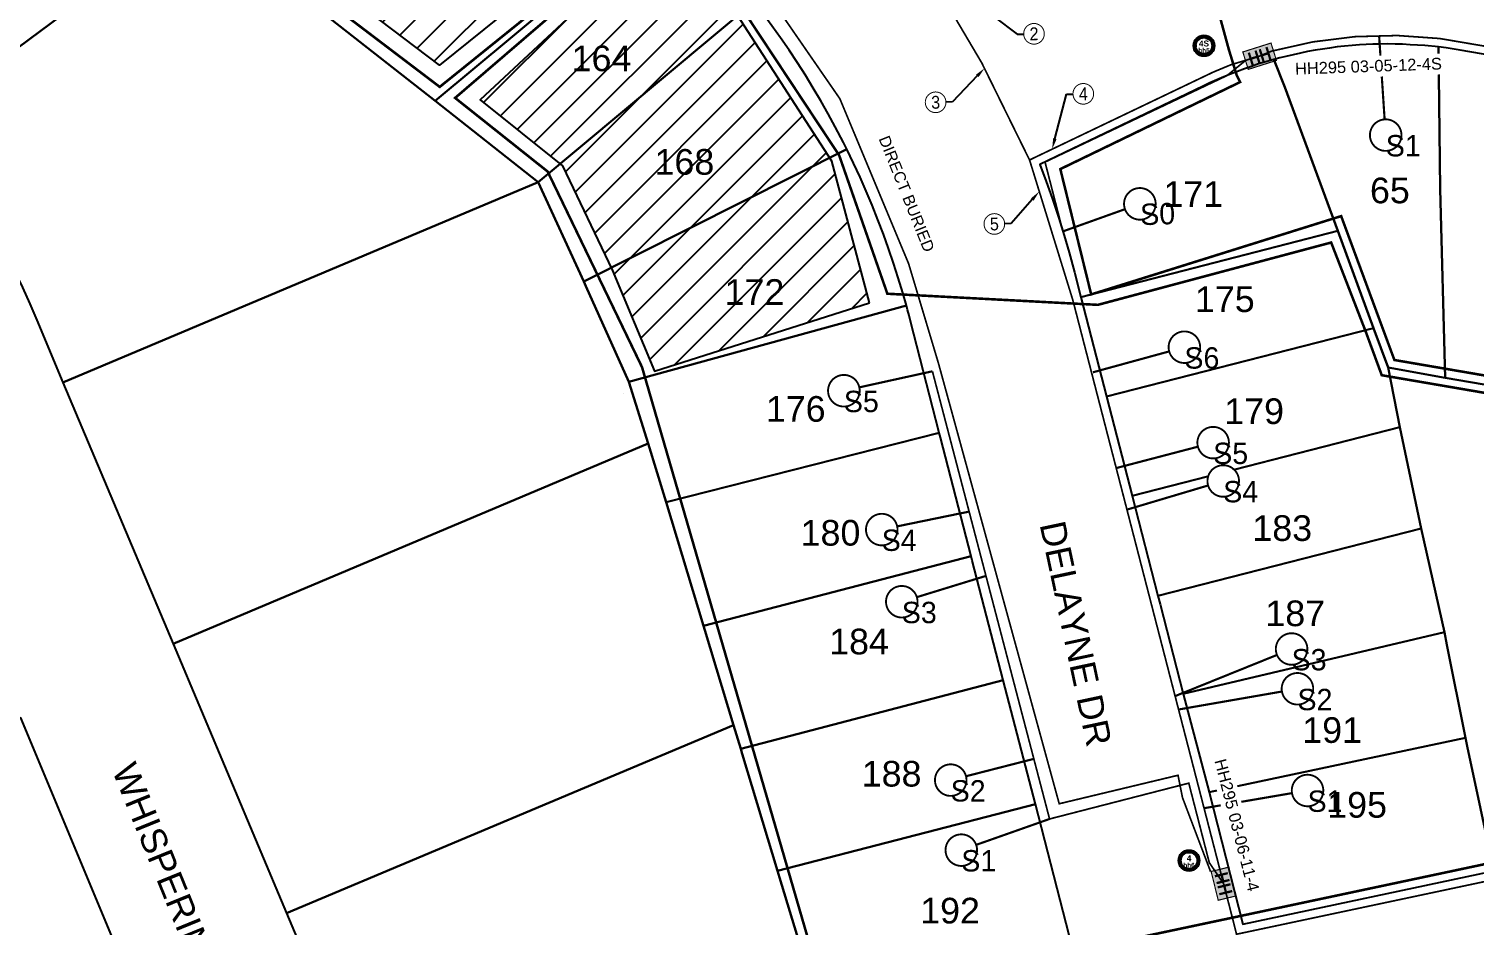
# Model space of a CAD drawing. Header units: metres. Extents: x 620457 to 624057, y 4872349 to 4874194.
# Drawn here: x 620787 to 620956.2, y 4872856.3 to 4872961.2 of the extents above; entities that cross this region are included whole.
import ezdxf
from ezdxf import colors
from ezdxf.entities.mleader import LeaderData, LeaderLine
from ezdxf.enums import TextEntityAlignment as Align
from ezdxf.math import Vec2, Vec3

# ---------------------------------------------------------------- set-up
doc = ezdxf.new("R2018")
doc.units = ezdxf.units.M
doc.header["$LTSCALE"] = 10
doc.header["$MEASUREMENT"] = 0
doc.linetypes.add('DASHED', pattern=[0.75, 0.5, -0.25])
doc.linetypes.add('HIDDENX2', pattern=[0.75, 0.5, -0.25])
for name, color, linetype in [('Arb_Splice', 7, 'Continuous'), ('Aurora_Parcel', 252, 'Continuous'), ('Boundry FDH', 7, 'Continuous'), ('Cluster', 7, 'Continuous'), ('Conduit_Distribution_14WAY - 14_10mm', 1, 'DASHED'), ('Conduit_Drop_1Way', 6, 'Continuous'), ('Duct 0 One Way(Magenta)', 20, 'Continuous'), ('Duct 14Wway 1(Blue)', 5, 'Continuous'), ('Duct 14Wway 2(Orange)', 20, 'Continuous'), ('Duct 14Wway 3(Green)', 102, 'Continuous'), ('Duct 14Wway 4(Brown)', 27, 'Continuous'), ('Duct 14Wway 5(Slate)', 8, 'Continuous'), ('Duct 14Wway 6(White)', 7, 'Continuous'), ('FC-ADDRESS', 7, 'Continuous'), ('LB-STNAMES', 141, 'Continuous'), ('M-DUCT', 7, 'Continuous'), ('New telMAX 1730 HH', 102, 'Continuous')]:
    doc.layers.add(name, color=color, linetype=linetype)
doc.layers.add('Bell - EXISTING', color=7, linetype='Continuous', lineweight=0, true_color=0x006e33)
doc.styles.add('Annotative ArialB', font='arialbd.ttf', dxfattribs={"height": 0.75})
doc.styles.add('ARIAL', font='arial.ttf')
doc.styles.get("Standard").update_dxf_attribs({"font": 'arial.ttf'})
doc.styles.add('VAULT_TEST', font='ariblk.ttf')

# ---------------------------------------------------------------- blocks, each defined once
blk = doc.blocks.new('*U83')
at = {"linetype": 'Continuous', "const_width": 0.253}
blk.add_lwpolyline([(-10.71, -4.64), (0, 0)], dxfattribs=at)
at = {"linetype": 'Continuous'}
blk.add_wipeout([(-11.69, -2.93), (-12.68, -4.64), (-11.69, -6.36), (-9.72, -6.36), (-8.73, -4.64), (-9.72, -2.93)], dxfattribs=at)
at = {"linetype": 'Continuous', "const_width": 0.22}
blk.add_lwpolyline([(-10.71, -6.49, 1), (-10.71, -2.8, 1)], format="xyb", close=True, dxfattribs=at)
at = {"linetype": 'Continuous', "lineweight": 30, "flags": 104}
blk.add_attdef('S1', text='', height=1.52, dxfattribs=at).set_placement((-10.71, -4.64), align=Align.MIDDLE_CENTER)
blk = doc.blocks.new('*U156')
at = {"linetype": 'Continuous', "const_width": 0.253}
blk.add_lwpolyline([(-12.23, -1.12), (0, 0)], dxfattribs=at)
at = {"linetype": 'Continuous'}
blk.add_wipeout([(-13.22, 0.6), (-14.21, -1.12), (-13.22, -2.83), (-11.24, -2.83), (-10.26, -1.12), (-11.24, 0.6)], dxfattribs=at)
at = {"linetype": 'Continuous', "const_width": 0.22}
blk.add_lwpolyline([(-12.23, -2.96, 1), (-12.23, 0.73, 1)], format="xyb", close=True, dxfattribs=at)
at = {"linetype": 'Continuous', "lineweight": 30, "flags": 104}
blk.add_attdef('S1', text='', height=1.52, dxfattribs=at).set_placement((-12.23, -1.12), align=Align.MIDDLE_CENTER)
blk = doc.blocks.new('*U206')
at = {"linetype": 'Continuous', "const_width": 0.253}
blk.add_lwpolyline([(-13.68, 3.57), (0, 0)], dxfattribs=at)
at = {"linetype": 'Continuous'}
blk.add_wipeout([(-14.67, 5.28), (-15.66, 3.57), (-14.67, 1.86), (-12.69, 1.86), (-11.71, 3.57), (-12.69, 5.28)], dxfattribs=at)
at = {"linetype": 'Continuous', "const_width": 0.22}
blk.add_lwpolyline([(-13.68, 1.72, 1), (-13.68, 5.41, 1)], format="xyb", close=True, dxfattribs=at)
at = {"linetype": 'Continuous', "lineweight": 30, "flags": 104}
blk.add_attdef('S1', text='', height=1.52, dxfattribs=at).set_placement((-13.68, 3.57), align=Align.MIDDLE_CENTER)
blk = doc.blocks.new('*U157')
at = {"linetype": 'Continuous', "const_width": 0.253}
blk.add_lwpolyline([(-14.02, -4.42), (0, 0)], dxfattribs=at)
at = {"linetype": 'Continuous'}
blk.add_wipeout([(-15.01, -2.71), (-16, -4.42), (-15.01, -6.13), (-13.03, -6.13), (-12.05, -4.42), (-13.03, -2.71)], dxfattribs=at)
at = {"linetype": 'Continuous', "const_width": 0.22}
blk.add_lwpolyline([(-14.02, -6.27, 1), (-14.02, -2.58, 1)], format="xyb", close=True, dxfattribs=at)
at = {"linetype": 'Continuous', "lineweight": 30, "flags": 104}
blk.add_attdef('S1', text='', height=1.52, dxfattribs=at).set_placement((-14.02, -4.42), align=Align.MIDDLE_CENTER)
blk = doc.blocks.new('*U158')
at = {"linetype": 'Continuous', "const_width": 0.253}
blk.add_lwpolyline([(-11.74, 1.63), (0, 0)], dxfattribs=at)
at = {"linetype": 'Continuous'}
blk.add_wipeout([(-12.73, 3.34), (-13.71, 1.63), (-12.73, -0.08), (-10.75, -0.08), (-9.76, 1.63), (-10.75, 3.34)], dxfattribs=at)
at = {"linetype": 'Continuous', "const_width": 0.22}
blk.add_lwpolyline([(-11.74, -0.21, 1), (-11.74, 3.48, 1)], format="xyb", close=True, dxfattribs=at)
at = {"linetype": 'Continuous', "lineweight": 30, "flags": 104}
blk.add_attdef('S1', text='', height=1.52, dxfattribs=at).set_placement((-11.74, 1.63), align=Align.MIDDLE_CENTER)
blk = doc.blocks.new('*U159')
at = {"linetype": 'Continuous', "const_width": 0.253}
blk.add_lwpolyline([(-11.54, -2.07), (0, 0)], dxfattribs=at)
at = {"linetype": 'Continuous'}
blk.add_wipeout([(-12.53, -0.36), (-13.52, -2.07), (-12.53, -3.78), (-10.56, -3.78), (-9.57, -2.07), (-10.56, -0.36)], dxfattribs=at)
at = {"linetype": 'Continuous', "const_width": 0.22}
blk.add_lwpolyline([(-11.54, -3.92, 1), (-11.54, -0.23, 1)], format="xyb", close=True, dxfattribs=at)
at = {"linetype": 'Continuous', "lineweight": 30, "flags": 104}
blk.add_attdef('S1', text='', height=1.52, dxfattribs=at).set_placement((-11.54, -2.07), align=Align.MIDDLE_CENTER)
blk = doc.blocks.new('*U160')
at = {"linetype": 'Continuous', "const_width": 0.253}
blk.add_lwpolyline([(-10.96, 1.77), (0, 0)], dxfattribs=at)
at = {"linetype": 'Continuous'}
blk.add_wipeout([(-11.95, 3.48), (-12.93, 1.77), (-11.95, 0.06), (-9.97, 0.06), (-8.98, 1.77), (-9.97, 3.48)], dxfattribs=at)
at = {"linetype": 'Continuous', "const_width": 0.22}
blk.add_lwpolyline([(-10.96, -0.08, 1), (-10.96, 3.61, 1)], format="xyb", close=True, dxfattribs=at)
at = {"linetype": 'Continuous', "lineweight": 30, "flags": 104}
blk.add_attdef('S1', text='', height=1.52, dxfattribs=at).set_placement((-10.96, 1.77), align=Align.MIDDLE_CENTER)
blk = doc.blocks.new('*U163')
at = {"linetype": 'Continuous', "const_width": 0.253}
blk.add_lwpolyline([(-9.89, -1.72), (0, 0)], dxfattribs=at)
at = {"linetype": 'Continuous'}
blk.add_wipeout([(-10.88, -0.01), (-11.87, -1.72), (-10.88, -3.43), (-8.9, -3.43), (-7.92, -1.72), (-8.9, -0.01)], dxfattribs=at)
at = {"linetype": 'Continuous', "const_width": 0.22}
blk.add_lwpolyline([(-9.89, -3.56, 1), (-9.89, 0.13, 1)], format="xyb", close=True, dxfattribs=at)
at = {"linetype": 'Continuous', "lineweight": 30, "flags": 104}
blk.add_attdef('S1', text='', height=1.52, dxfattribs=at).set_placement((-9.89, -1.72), align=Align.MIDDLE_CENTER)
blk = doc.blocks.new('*U164')
at = {"linetype": 'Continuous', "const_width": 0.253}
blk.add_lwpolyline([(-10.91, 0.97), (0, 0)], dxfattribs=at)
at = {"linetype": 'Continuous'}
blk.add_wipeout([(-11.9, 2.68), (-12.88, 0.97), (-11.9, -0.74), (-9.92, -0.74), (-8.93, 0.97), (-9.92, 2.68)], dxfattribs=at)
at = {"linetype": 'Continuous', "const_width": 0.22}
blk.add_lwpolyline([(-10.91, -0.88, 1), (-10.91, 2.81, 1)], format="xyb", close=True, dxfattribs=at)
at = {"linetype": 'Continuous', "lineweight": 30, "flags": 104}
blk.add_attdef('S1', text='', height=1.52, dxfattribs=at).set_placement((-10.91, 0.97), align=Align.MIDDLE_CENTER)
blk = doc.blocks.new('*U161')
at = {"linetype": 'Continuous', "const_width": 0.253}
blk.add_lwpolyline([(-10.36, -1.29), (0, 0)], dxfattribs=at)
at = {"linetype": 'Continuous'}
blk.add_wipeout([(-11.34, 0.42), (-12.33, -1.29), (-11.34, -3), (-9.37, -3), (-8.38, -1.29), (-9.37, 0.42)], dxfattribs=at)
at = {"linetype": 'Continuous', "const_width": 0.22}
blk.add_lwpolyline([(-10.36, -3.14, 1), (-10.36, 0.55, 1)], format="xyb", close=True, dxfattribs=at)
at = {"linetype": 'Continuous', "lineweight": 30, "flags": 104}
blk.add_attdef('S1', text='', height=1.52, dxfattribs=at).set_placement((-10.36, -1.29), align=Align.MIDDLE_CENTER)
blk = doc.blocks.new('*U162')
at = {"linetype": 'Continuous', "const_width": 0.253}
blk.add_lwpolyline([(-10.22, 1.33), (0, 0)], dxfattribs=at)
at = {"linetype": 'Continuous'}
blk.add_wipeout([(-11.21, 3.04), (-12.19, 1.33), (-11.21, -0.38), (-9.23, -0.38), (-8.24, 1.33), (-9.23, 3.04)], dxfattribs=at)
at = {"linetype": 'Continuous', "const_width": 0.22}
blk.add_lwpolyline([(-10.22, -0.51, 1), (-10.22, 3.18, 1)], format="xyb", close=True, dxfattribs=at)
at = {"linetype": 'Continuous', "lineweight": 30, "flags": 104}
blk.add_attdef('S1', text='', height=1.52, dxfattribs=at).set_placement((-10.22, 1.33), align=Align.MIDDLE_CENTER)
blk = doc.blocks.new('*U87')
at = {"linetype": 'Continuous', "const_width": 0.253}
blk.add_lwpolyline([(-10.6, 0.39), (0, 0)], dxfattribs=at)
at = {"linetype": 'Continuous'}
blk.add_wipeout([(-11.59, 2.1), (-12.58, 0.39), (-11.59, -1.32), (-9.61, -1.32), (-8.63, 0.39), (-9.61, 2.1)], dxfattribs=at)
at = {"linetype": 'Continuous', "const_width": 0.22}
blk.add_lwpolyline([(-10.6, -1.46, 1), (-10.6, 2.24, 1)], format="xyb", close=True, dxfattribs=at)
at = {"linetype": 'Continuous', "lineweight": 30, "flags": 104}
blk.add_attdef('S1', text='', height=1.52, dxfattribs=at).set_placement((-10.6, 0.39), align=Align.MIDDLE_CENTER)
blk = doc.blocks.new('Duct_Id')
at = {"transparency": 16777216}
blk.add_wipeout([(0, 2.41), (-1.71, 1.71), (-2.42, 0), (-1.71, -1.71), (0, -2.42), (1.71, -1.71), (2.41, 0), (1.71, 1.71)], dxfattribs=at)
at = {"transparency": 16777216, "const_width": 0.23}
blk.add_lwpolyline([(-2.42, 0, 1), (2.41, 0, 1)], format="xyb", close=True, dxfattribs=at)
at = {"color": 5, "ltscale": 25, "transparency": 16777216, "width": 0.9}
blk.add_attdef('id', text='', height=3, dxfattribs=at).set_placement((0, 0), align=Align.MIDDLE_CENTER)
blk = doc.blocks.new('*U208')
at = {"linetype": 'Continuous', "const_width": 0.253}
blk.add_lwpolyline([(9.11, 2.91), (0, 0)], dxfattribs=at)
at = {"linetype": 'Continuous'}
blk.add_wipeout([(8.12, 4.62), (7.13, 2.91), (8.12, 1.2), (10.09, 1.2), (11.08, 2.91), (10.09, 4.62)], dxfattribs=at)
at = {"linetype": 'Continuous', "const_width": 0.22}
blk.add_lwpolyline([(9.11, 1.06, 1), (9.11, 4.76, 1)], format="xyb", close=True, dxfattribs=at)
at = {"linetype": 'Continuous', "lineweight": 30, "flags": 104}
blk.add_attdef('S1', text='', height=1.52, dxfattribs=at).set_placement((9.11, 2.91), align=Align.MIDDLE_CENTER)
blk = doc.blocks.new('*U261')
blk.add_wipeout([(-35.3, 1.4), (-35.3, 1.4), (-25.6, 24.1), (-3.4, 32), (20.7, 30.3), (36.8, -0.6), (24.8, -26.5), (2.2, -36.2), (-25.5, -26.5)]).dxf.layer = 'M-DUCT'
at = {"layer": 'M-DUCT', "color": 4, "transparency": 33554687, "const_width": 10.8}
blk.add_lwpolyline([(43, 0.4, 1), (-43, -0.4, 1)], format="xyb", close=True, dxfattribs=at)
at = {"layer": 'M-DUCT', "color": 250, "ltscale": 0.6, "transparency": 33554687}
for radius in [48.4, 37.6]:
    blk.add_circle((0, 0), radius, dxfattribs=at)
at = {"layer": 'Bell - EXISTING', "color": 7, "lineweight": 0, "style": 'Annotative ArialB'}
for tag, height, p in [('D8', 27.3, (0, 10.5)), ('T8', 21, (0, -21))]:
    blk.add_attdef(tag, text='', height=height, dxfattribs=at).set_placement(p, align=Align.MIDDLE_CENTER)
blk = doc.blocks.new('*U263')
blk.add_wipeout([(-47.8, -0.5), (-47.8, -0.5), (-33.1, 34.5), (-0.5, 47.8), (31.2, 36.2), (47.8, 0.5), (32.3, -35.3), (0.5, -47.8), (-32.9, -34.6)]).dxf.layer = 'M-DUCT'
at = {"layer": 'M-DUCT', "color": 6, "transparency": 33554687, "const_width": 10.8}
blk.add_lwpolyline([(-43, -0.4, -1), (43, 0.4, -1)], format="xyb", close=True, dxfattribs=at)
at = {"layer": 'M-DUCT', "color": 250, "ltscale": 0.6, "transparency": 33554687}
for radius in [48.4, 37.6]:
    blk.add_circle((0, 0), radius, dxfattribs=at)
at = {"layer": 'Bell - EXISTING', "color": 7, "lineweight": 0, "style": 'Annotative ArialB'}
for tag, height, p in [('D7', 27.3, (0, 10.5)), ('T7', 21, (0, -21))]:
    blk.add_attdef(tag, text='', height=height, dxfattribs=at).set_placement(p, align=Align.MIDDLE_CENTER)
blk = doc.blocks.new('*U265')
h = blk.add_hatch(color=256)
h.dxf.hatch_style = 1
h.paths.add_polyline_path([(0.57, 1.76), (1.32, -1.3), (-0.57, -1.76), (-1.32, 1.3)])
at = {"color": 7, "linetype": 'Continuous', "style": 'ARIAL', "flags": 1}
blk.add_attdef('ADDRESS', (6.61, 15.03), '', height=1.25, rotation=284.4118, dxfattribs=at)
at = {"linetype": 'Continuous'}
blk.add_wipeout([(-1.6, 13.39), (0.54, 13.94), (4.57, -1.73), (2.43, -2.28)], dxfattribs=at)
at = {"color": 7, "const_width": 0.12}
blk.add_lwpolyline([(0.57, 1.76), (1.32, -1.3), (-0.57, -1.76), (-1.32, 1.3)], close=True, dxfattribs=at)
at = {"color": 255, "style": 'VAULT_TEST', "width": 0.75}
blk.add_text('HH', height=1.406, rotation=283.7801, dxfattribs=at).set_placement((0, 0), align=Align.MIDDLE_CENTER)
at = {"color": 7, "linetype": 'Continuous', "style": 'ARIAL', "flags": 1}
for tag, p in [('FIBER_COUNT', (2.88, 14.07)), ('SECTION', (4.83, 14.57)), ('LENGTH', (0.95, 13.58))]:
    blk.add_attdef(tag, p, '', height=1.25, rotation=284.4118, dxfattribs=at)
at = {"color": 7, "linetype": 'Continuous', "style": 'ARIAL'}
blk.add_attdef('ID', (-0.98, 13.08), '', height=1.25, rotation=284.4118, dxfattribs=at)
blk = doc.blocks.new('*U255')
h = blk.add_hatch(color=256)
h.dxf.hatch_style = 1
h.paths.add_polyline_path([(-1.79, 0.45), (1.21, 1.4), (1.79, -0.45), (-1.21, -1.4)])
at = {"color": 7, "const_width": 0.12}
blk.add_lwpolyline([(-1.79, 0.45), (1.21, 1.4), (1.79, -0.45), (-1.21, -1.4)], close=True, dxfattribs=at)
at = {"color": 255, "style": 'VAULT_TEST', "width": 0.75}
blk.add_text('HH', height=1.406, rotation=17.3817, dxfattribs=at).set_placement((0, 0), align=Align.MIDDLE_CENTER)
at = {"color": 7, "linetype": 'Continuous', "style": 'ARIAL', "flags": 1}
for tag, p in [('ADDRESS', (3.51, 5.87)), ('SECTION', (3.58, 4.02)), ('FIBER_COUNT', (3.65, 2.02))]:
    blk.add_attdef(tag, p, '', height=1.25, rotation=2.0445, dxfattribs=at)
at = {"linetype": 'Continuous'}
blk.add_wipeout([(3.36, -2.5), (3.28, -0.29), (19.93, 0.3), (20, -1.91)], dxfattribs=at)
at = {"color": 7, "linetype": 'Continuous', "style": 'ARIAL', "flags": 1}
blk.add_attdef('LENGTH', (3.72, 0.03), '', height=1.25, rotation=2.0445, dxfattribs=at)
at = {"color": 7, "linetype": 'Continuous', "style": 'ARIAL'}
blk.add_attdef('ID', (3.79, -1.96), '', height=1.25, rotation=2.0445, dxfattribs=at)

msp = doc.modelspace()

# ---------------------------------------------------------------- linework, layer by layer
at = {"ltscale": 1.5}
msp.add_lwpolyline([(620811.01, 4873060.8), (620813.55, 4873045.85), (620814.22, 4873041.44), (620817.14, 4873030.24), (620820.46, 4873018.65), (620825.98, 4873008.15), (620839.25, 4872990.47), (620855.83, 4872973.71), (620835.05, 4872956.97), (620812.74, 4872973.9), (620791.73, 4873011.47), (620781.79, 4873010.64), (620773.23, 4873061.17)], close=True, dxfattribs=at)
at = {"layer": 'Aurora_Parcel'}
for points in [[(620806.74, 4872974.63), (620798.72, 4872988.7), (620787.84, 4873007.83), (620778.65, 4873004.83), (620740.57, 4872992.48), (620769.45, 4872957.56), (620770.86, 4872955.83), (620772.15, 4872954.17), (620773.41, 4872952.51), (620774.64, 4872950.81), (620806.74, 4872974.63)], [(620861.71, 4872975.43), (620860.12, 4872976.9), (620858.81, 4872978.05), (620857.49, 4872979.19), (620856.14, 4872980.31), (620854.77, 4872981.38), (620849.97, 4872985.16), (620822.51, 4872962.25), (620834.57, 4872952.79), (620861.71, 4872975.43)], [(620871.85, 4872964.35), (620871.16, 4872965.21), (620870.47, 4872966.07), (620868.95, 4872967.87), (620867.8, 4872969.18), (620866.63, 4872970.48), (620865.43, 4872971.75), (620864.2, 4872972.99), (620862.97, 4872974.22), (620861.71, 4872975.43), (620834.57, 4872952.79), (620846.62, 4872943.3), (620871.85, 4872964.35)], [(620809.1, 4872972.78), (620806.74, 4872974.63), (620774.64, 4872950.81), (620776.4, 4872948.31), (620777.57, 4872946.57), (620778.7, 4872944.81), (620779.81, 4872943.03), (620781.45, 4872940.26), (620782.47, 4872938.43), (620783.46, 4872936.59), (620784.43, 4872934.73), (620785.36, 4872932.85), (620786.26, 4872930.96), (620787.12, 4872929.05), (620787.94, 4872927.14), (620791, 4872919.87), (620846.62, 4872943.3), (620834.57, 4872952.79), (620822.51, 4872962.25), (620809.1, 4872972.78)], [(620882.73, 4872947.14), (620882.54, 4872947.53), (620882.34, 4872947.92), (620881.38, 4872949.75), (620880.56, 4872951.29), (620879.69, 4872952.8), (620878.79, 4872954.3), (620877.88, 4872955.79), (620876.94, 4872957.26), (620875.97, 4872958.71), (620874.98, 4872960.15), (620873.96, 4872961.57), (620872.92, 4872962.97), (620871.85, 4872964.35), (620846.62, 4872943.3), (620851.95, 4872931.68), (620882.73, 4872947.14)], [(620952.17, 4872942.46), (620951.96, 4872959.1), (620950.36, 4872959.27), (620949.5, 4872959.33), (620948.65, 4872959.36), (620947.75, 4872959.42), (620946.9, 4872959.44), (620946.01, 4872959.45), (620945.14, 4872959.44), (620944.27, 4872959.42), (620942.71, 4872959.34), (620941.84, 4872959.27), (620940.95, 4872959.19), (620940.1, 4872959.1), (620939.21, 4872958.98), (620938.39, 4872958.85), (620937.51, 4872958.71), (620936.64, 4872958.57), (620935.8, 4872958.38), (620934.94, 4872958.17), (620934.09, 4872957.99), (620933.4, 4872957.82), (620932.7, 4872957.64), (620933.98, 4872954.38), (620940.19, 4872937.58), (620944.37, 4872926.21), (620946.06, 4872921.6), (620952.73, 4872920.39), (620952.17, 4872942.46)], [(620964.05, 4872934.08), (620967.89, 4872956.43), (620954.51, 4872958.72), (620952.84, 4872958.99), (620951.96, 4872959.1), (620952.17, 4872942.46), (620952.73, 4872920.39), (620961.65, 4872918.89), (620964.05, 4872934.08)], [(620940.19, 4872937.58), (620933.98, 4872954.38), (620932.7, 4872957.64), (620931.74, 4872957.36), (620930.91, 4872957.11), (620930.08, 4872956.82), (620929.26, 4872956.55), (620928.44, 4872956.24), (620927.62, 4872955.92), (620926.83, 4872955.6), (620926.01, 4872955.24), (620925.21, 4872954.89), (620924.44, 4872954.52), (620905.33, 4872945.35), (620906.06, 4872943.38), (620906.75, 4872941.41), (620907.53, 4872939.06), (620908.16, 4872937.06), (620908.74, 4872935.05), (620909.35, 4872932.77), (620910.11, 4872929.85), (620940.19, 4872937.58)], [(620889.69, 4872928.86), (620889.27, 4872930.36), (620888.75, 4872932.1), (620888.19, 4872933.82), (620887.61, 4872935.52), (620887, 4872937.22), (620886.36, 4872938.9), (620885.69, 4872940.58), (620884.99, 4872942.23), (620884.27, 4872943.89), (620883.51, 4872945.52), (620882.73, 4872947.14), (620851.95, 4872931.68), (620852.2, 4872931.12), (620857.21, 4872919.94), (620889.69, 4872928.86)], [(620859.5, 4872912.71), (620857.21, 4872919.94), (620852.2, 4872931.12), (620851.95, 4872931.68), (620846.62, 4872943.3), (620791, 4872919.87), (620803.89, 4872889.29), (620859.5, 4872912.71)], [(620944.37, 4872926.21), (620940.19, 4872937.58), (620910.11, 4872929.85), (620913.11, 4872918.23), (620944.37, 4872926.21)], [(620893.55, 4872913.99), (620890.18, 4872927.03), (620890.02, 4872927.69), (620889.84, 4872928.34), (620889.69, 4872928.86), (620857.21, 4872919.94), (620859.5, 4872912.71), (620861.58, 4872905.85), (620893.55, 4872913.99)], [(620947.43, 4872914.64), (620946.06, 4872921.6), (620944.37, 4872926.21), (620913.11, 4872918.23), (620916.11, 4872906.62), (620947.43, 4872914.64)], [(620973.12, 4872865.86), (620961.95, 4872918.84), (620961.65, 4872918.89), (620952.73, 4872920.39), (620946.06, 4872921.6), (620947.43, 4872914.64), (620949.95, 4872902.77), (620950.3, 4872901.21), (620952.67, 4872890.66), (620952.94, 4872889.18), (620955.12, 4872878.28), (620955.33, 4872877.32), (620958.42, 4872862.73), (620973.12, 4872865.86)], [(620949.95, 4872902.77), (620947.43, 4872914.64), (620916.11, 4872906.62), (620919.13, 4872894.92), (620949.95, 4872902.77)], [(620897.28, 4872899.54), (620893.69, 4872913.44), (620893.55, 4872913.99), (620861.58, 4872905.85), (620865.96, 4872891.39), (620897.28, 4872899.54)], [(620869.47, 4872879.8), (620866.1, 4872890.91), (620865.96, 4872891.39), (620861.58, 4872905.85), (620859.5, 4872912.71), (620803.89, 4872889.29), (620817.17, 4872857.78), (620869.47, 4872879.8)], [(620952.67, 4872890.66), (620950.3, 4872901.21), (620949.95, 4872902.77), (620919.13, 4872894.92), (620919.38, 4872893.92), (620922.1, 4872883.46), (620952.67, 4872890.66)], [(620901.03, 4872885.06), (620897.41, 4872899.05), (620897.28, 4872899.54), (620865.96, 4872891.39), (620866.1, 4872890.91), (620869.47, 4872879.8), (620870.31, 4872877.01), (620901.03, 4872885.06)], [(620955.12, 4872878.28), (620952.94, 4872889.18), (620952.67, 4872890.66), (620922.1, 4872883.46), (620925.12, 4872871.94), (620955.12, 4872878.28)], [(620904.79, 4872870.54), (620901.03, 4872885.06), (620870.31, 4872877.01), (620870.49, 4872876.43), (620874.63, 4872862.74), (620904.79, 4872870.54)], [(620789.51, 4872803.99), (620792.88, 4872805.06), (620794.54, 4872805.6), (620796.2, 4872806.18), (620798.04, 4872806.88), (620799.63, 4872807.53), (620801.27, 4872808.22), (620802.89, 4872808.93), (620813.69, 4872814.42), (620786.08, 4872880.63), (620768.06, 4872872.96), (620757.76, 4872869.59), (620786.09, 4872802.88), (620789.51, 4872803.99)], [(620866.51, 4872839.65), (620869.12, 4872840.86), (620871.13, 4872841.75), (620873.16, 4872842.6), (620875.83, 4872843.66), (620877.89, 4872844.42), (620879.96, 4872845.16), (620874.86, 4872861.98), (620874.63, 4872862.74), (620870.49, 4872876.43), (620870.31, 4872877.01), (620869.47, 4872879.8), (620817.17, 4872857.78), (620831.79, 4872823.06), (620866.51, 4872839.65)], [(620958.42, 4872862.73), (620955.33, 4872877.32), (620955.12, 4872878.28), (620925.12, 4872871.94), (620929.07, 4872856.5), (620958.42, 4872862.73)], [(620882.05, 4872845.85), (620884.15, 4872846.51), (620887.24, 4872847.4), (620889.36, 4872847.97), (620891.5, 4872848.52), (620894.63, 4872849.2), (620909.49, 4872852.35), (620904.79, 4872870.54), (620874.63, 4872862.74), (620874.86, 4872861.98), (620879.96, 4872845.16), (620882.05, 4872845.85)]]:
    msp.add_lwpolyline(points, close=True, dxfattribs=at)
at = {"layer": 'Boundry FDH'}
msp.add_lwpolyline([(620856.54, 4872918.62), (620856.56, 4872918.62)], dxfattribs=at)
at = {"layer": 'Cluster', "linetype": 'DASHED', "const_width": 0.3, "flags": 128}
msp.add_lwpolyline([(620812.21, 4873062.01), (620815.02, 4873046.78), (620816.09, 4873038.11), (620819.11, 4873030.65), (620822.32, 4873019.4), (620827.68, 4873009.23), (620840.77, 4872991.78), (620858.81, 4872973.54), (620835.09, 4872954.43), (620811.2, 4872972.56), (620790.62, 4873009.37), (620780.13, 4873008.49), (620770.86, 4873063.17)], close=True, dxfattribs=at)
at = {"layer": 'Conduit_Distribution_14WAY - 14_10mm', "const_width": 0.2, "flags": 128}
msp.add_lwpolyline([(620904.75, 4872946.19), (620904.11, 4872945.88, 0.057145), (620884.82, 4872978.52), (620879.95, 4872984.02), (620876.84, 4872987.26), (620871.41, 4872992.28), (620861.83, 4873000.01), (620852.4, 4873007.53), (620849.17, 4873010.86), (620843.57, 4873018.15), (620840.03, 4873024.38), (620837.62, 4873030.82), (620836.05, 4873038.54), (620834.13, 4873063.08), (620816.05, 4873061.66), (620815.79, 4873065.06, -0.629204), (620834.36, 4873096.48, -0.08012), (620846.16, 4873091.64)], format="xyb", dxfattribs=at)
for points in [[(620931, 4872958.02), (620927.67, 4872957.02), (620925.6, 4872956.16), (620904.75, 4872946.19)], [(620909.18, 4872929.47), (620904.11, 4872945.88)], [(620926.81, 4872861.24), (620909.15, 4872929.58)], [(620926.81, 4872861.24), (620925.14, 4872863.7), (620922.74, 4872873), (620906.45, 4872868.81), (620892.74, 4872921.17)], [(620926.81, 4872861.24), (620927.59, 4872858.24), (620928.33, 4872855.33), (621004.29, 4872871.44)]]:
    msp.add_lwpolyline(points, dxfattribs=at)

# ---------------------------------------------------------------- texts
at = {"layer": 'FC-ADDRESS'}
for s, p in [('164', (620854.02, 4872957.77)), ('168', (620863.72, 4872945.66)), ('172', (620871.92, 4872930.44))]:
    msp.add_text(s, height=3, dxfattribs=at).set_placement(p, align=Align.MIDDLE_CENTER)
at = {"layer": 'FC-ADDRESS', "linetype": 'Continuous', "ltscale": 1.5}
for s, p in [('171', (620919.77, 4872939.5)), ('65', (620943.94, 4872939.92)), ('175', (620923.46, 4872927.2)), ('176', (620873.25, 4872914.37)), ('179', (620926.89, 4872914.1)), ('183', (620930.18, 4872900.43)), ('180', (620877.32, 4872899.88)), ('187', (620931.7, 4872890.46)), ('184', (620880.66, 4872887.16)), ('191', (620936.02, 4872876.81)), ('188', (620884.47, 4872871.7)), ('195', (620938.94, 4872868.06)), ('192', (620891.31, 4872855.69))]:
    msp.add_text(s, height=3, dxfattribs=at).set_placement(p, align=Align.BOTTOM_LEFT)
at = {"layer": 'LB-STNAMES', "color": 8}
msp.add_text('DIRECT BURIED', height=1.3301, rotation=291.8715, dxfattribs=at).set_placement((620886.43, 4872948.38))
at = {"layer": 'LB-STNAMES', "color": 7}
for s, rotation, p in [('DELAYNE DR', 282.0087, (620905.27, 4872903.27)), ('WHISPERING PINE TR', 292.1674, (620796.69, 4872874.56))]:
    msp.add_text(s, height=3, rotation=rotation, dxfattribs=at).set_placement(p)

# ---------------------------------------------------------------- leaders
at = {"layer": 'Arb_Splice'}
ml = msp.add_multileader_block('Standard', dxfattribs=at)
ml.set_content('Duct_Id', color=256, scale=0.5)
ml.set_attribute('id', '2', width=0)
ml.set_leader_properties()
ml.build(insert=Vec2(0, 0))
ml.multileader.update_dxf_attribs({"text_right_attachment_type": 6, "dogleg_length": 0.36, "arrow_head_size": 1.25})
ctx = ml.context
ctx.base_point, ctx.char_height, ctx.arrow_head_size, ctx.landing_gap_size, ctx.plane_origin, ctx.plane_x_axis, ctx.plane_y_axis = Vec3(620903.43, 4872960.62), 0.09, 1.25, 0.045, Vec3(621092.28, 4872925.1), Vec3(0.999792, 0.020416), Vec3(-0.020416, 0.999792)
ctx.right_attachment = 6
notes = []
notes.append((ctx, [(0, (1, 1, 0), (620902.67, 4872960.6), (0.999792, 0.020416), 0.759, [(0, [(620898.98, 4872963.39)], 0, [])])]))
ctx.block.insert, ctx.block.rotation = Vec3(620904.63, 4872960.64), 0.020417
ml = msp.add_multileader_block('Standard', dxfattribs=at)
ml.set_content('Duct_Id', color=256, scale=0.5)
ml.set_attribute('id', '3', width=0)
ml.set_leader_properties()
ml.build(insert=Vec2(0, 0))
ml.multileader.update_dxf_attribs({"text_right_attachment_type": 6, "dogleg_length": 0.36, "arrow_head_size": 1.25})
ctx = ml.context
ctx.base_point, ctx.char_height, ctx.arrow_head_size, ctx.landing_gap_size, ctx.plane_origin, ctx.plane_x_axis, ctx.plane_y_axis = Vec3(620891.91, 4872952.6), 0.09, 1.25, 0.045, Vec3(621082.97, 4872915.03), Vec3(0.999792, 0.020416), Vec3(-0.020416, 0.999792)
ctx.right_attachment = 6
notes.append((ctx, [(1, (1, 1, 0), (620895.08, 4872952.67), (-0.999792, -0.020416), 0.759, [(0, [(620898.85, 4872956.62)], 0, [])])]))
ctx.block.insert, ctx.block.rotation = Vec3(620893.12, 4872952.63), 0.020417
ml = msp.add_multileader_block('Standard', dxfattribs=at)
ml.set_content('Duct_Id', color=256, scale=0.5)
ml.set_attribute('id', '4', width=0)
ml.set_leader_properties()
ml.build(insert=Vec2(0, 0))
ml.multileader.update_dxf_attribs({"text_right_attachment_type": 6, "dogleg_length": 0.36, "arrow_head_size": 1.25})
ctx = ml.context
ctx.base_point, ctx.char_height, ctx.arrow_head_size, ctx.landing_gap_size, ctx.plane_origin, ctx.plane_x_axis, ctx.plane_y_axis = Vec3(620909.2, 4872953.59), 0.09, 1.25, 0.045, Vec3(621096.15, 4872918), Vec3(0.999792, 0.020416), Vec3(-0.020416, 0.999792)
ctx.right_attachment = 6
notes.append((ctx, [(0, (1, 1, 0), (620908.44, 4872953.57), (0.999792, 0.020416), 0.759, [(0, [(620906.75, 4872947.15)], 0, [])])]))
ctx.block.insert, ctx.block.rotation = Vec3(620910.4, 4872953.62), 0.020417
ml = msp.add_multileader_block('Standard', dxfattribs=at)
ml.set_content('Duct_Id', color=256, scale=0.5)
ml.set_attribute('id', '5', width=0)
ml.set_leader_properties()
ml.build(insert=Vec2(0, 0))
ml.multileader.update_dxf_attribs({"text_right_attachment_type": 6, "dogleg_length": 0.36, "arrow_head_size": 1.25})
ctx = ml.context
ctx.base_point, ctx.char_height, ctx.arrow_head_size, ctx.landing_gap_size, ctx.plane_origin, ctx.plane_x_axis, ctx.plane_y_axis = Vec3(620898.79, 4872938.37), 0.09, 1.25, 0.045, Vec3(621087.64, 4872902.85), Vec3(0.999792, 0.020416), Vec3(-0.020416, 0.999792)
ctx.right_attachment = 6
notes.append((ctx, [(1, (1, 1, 0), (620901.96, 4872938.44), (-0.999792, -0.020416), 0.759, [(0, [(620905.25, 4872942.2)], 0, [])])]))
ctx.block.insert, ctx.block.rotation = Vec3(620899.99, 4872938.4), 0.020417
for ctx, leaders in notes:
    for number, flags, end, landing, length, lines in leaders:
        leader = LeaderData()
        leader.index, (leader.has_last_leader_line, leader.has_dogleg_vector, leader.attachment_direction) = number, flags
        leader.last_leader_point, leader.dogleg_vector, leader.dogleg_length = Vec3(end), Vec3(landing), length
        for number, points, colour, breaks in lines:
            line = LeaderLine()
            line.index, line.vertices, line.color, line.breaks = number, Vec3.list(points), colors.encode_raw_color(colour), breaks
            leader.lines.append(line)
        ctx.leaders.append(leader)

# ---------------------------------------------------------------- next in the draw order: block references
at = {"layer": 'Duct 14Wway 1(Blue)', "ltscale": 1.5}
ref = msp.add_blockref('*U83', (620945.01, 4872960.44), dxfattribs=dict(at, rotation=70.34385063035438))
lines = msp.add_mtext('S1', dxfattribs={"layer": '0', "linetype": 'Continuous', "insert": (620945.79, 4872948.8), "char_height": 2.5, "attachment_point": 1})
ref.add_attrib('S1', '', (620945.79, 4872948.8), dxfattribs={"flags": 104}).embed_mtext(lines)
ref = msp.add_blockref('*U156', (620924.53, 4872870.07), dxfattribs=dict(at, rotation=184.4863825892044))
lines = msp.add_mtext('S1', dxfattribs={"layer": '0', "linetype": 'Continuous', "insert": (620936.64, 4872872.14), "char_height": 2.5, "attachment_point": 1})
ref.add_attrib('S1', '', (620936.64, 4872872.14), dxfattribs={"flags": 104}).embed_mtext(lines)
at = {"layer": 'Duct 14Wway 2(Orange)', "ltscale": 1.5}
ref = msp.add_blockref('*U206', (620921.53, 4872881.61), dxfattribs=dict(at, rotation=204.4863825892043))
lines = msp.add_mtext('S2', dxfattribs={"layer": '0', "linetype": 'Continuous', "insert": (620935.46, 4872884.03), "char_height": 2.5, "attachment_point": 1})
ref.add_attrib('S1', '', (620935.46, 4872884.03), dxfattribs={"flags": 104}).embed_mtext(lines)
ref = msp.add_blockref('*U163', (620904.61, 4872875.84), dxfattribs=dict(at, rotation=4.503060931447323))
lines = msp.add_mtext('S2', dxfattribs={"layer": '0', "linetype": 'Continuous', "insert": (620894.88, 4872873.35), "char_height": 2.5, "attachment_point": 1})
ref.add_attrib('S1', '', (620894.88, 4872873.35), dxfattribs={"flags": 104}).embed_mtext(lines)
at = {"layer": 'Duct 14Wway 4(Brown)', "ltscale": 1.5}
ref = msp.add_blockref('*U158', (620915.41, 4872904.96), dxfattribs=dict(at, rotation=204.4863826060237))
lines = msp.add_mtext('S4', dxfattribs={"layer": '0', "linetype": 'Continuous', "insert": (620926.77, 4872908.34), "char_height": 2.5, "attachment_point": 1})
ref.add_attrib('S1', '', (620926.77, 4872908.34), dxfattribs={"flags": 104}).embed_mtext(lines)
ref = msp.add_blockref('*U161', (620897.04, 4872904.76), dxfattribs=dict(at, rotation=4.503060914209473))
lines = msp.add_mtext('S4', dxfattribs={"layer": '0', "linetype": 'Continuous', "insert": (620886.81, 4872902.66), "char_height": 2.5, "attachment_point": 1})
ref.add_attrib('S1', '', (620886.81, 4872902.66), dxfattribs={"flags": 104}).embed_mtext(lines)
at = {"layer": 'Duct 14Wway 5(Slate)', "ltscale": 1.5}
ref = msp.add_blockref('*U87', (620892.74, 4872921.17), dxfattribs=dict(at, rotation=14.50306090754307))
lines = msp.add_mtext('S5', dxfattribs={"layer": '0', "linetype": 'Continuous', "insert": (620882.38, 4872918.89), "char_height": 2.5, "attachment_point": 1})
ref.add_attrib('S1', '', (620882.38, 4872918.89), dxfattribs={"flags": 104}).embed_mtext(lines)
at = {"layer": 'Duct 14Wway 6(White)', "ltscale": 1.5}
ref = msp.add_blockref('*U160', (620911.52, 4872921.05), dxfattribs=dict(at, rotation=204.4863826386138))
lines = msp.add_mtext('S6', dxfattribs={"layer": '0', "linetype": 'Continuous', "insert": (620922.23, 4872923.98), "char_height": 2.5, "attachment_point": 1})
ref.add_attrib('S1', '', (620922.23, 4872923.98), dxfattribs={"flags": 104}).embed_mtext(lines)

# ---------------------------------------------------------------- next in the draw order: linework, layer by layer
at = {"ltscale": 1.5}
msp.add_lwpolyline([(620885.38, 4872929.18), (620880.96, 4872945.74), (620869.91, 4872962.86), (620860.07, 4872971.8), (620839.81, 4872952.92), (620839.81, 4872952.92), (620849.47, 4872945.19), (620855.27, 4872933.04), (620860.24, 4872921.17)], close=True, dxfattribs=at)

# ---------------------------------------------------------------- next in the draw order: block references
at = {"layer": 'Duct 14Wway 1(Blue)', "ltscale": 1.5}
ref = msp.add_blockref('*U164', (620906.45, 4872868.81), dxfattribs=dict(at, rotation=24.50306093144732))
lines = msp.add_mtext('S1', dxfattribs={"layer": '0', "linetype": 'Continuous', "insert": (620896.12, 4872865.17), "char_height": 2.5, "attachment_point": 1})
ref.add_attrib('S1', '', (620896.12, 4872865.17), dxfattribs={"flags": 104}).embed_mtext(lines)
at = {"layer": 'Duct 14Wway 3(Green)', "ltscale": 1.5}
ref = msp.add_blockref('*U162', (620899.01, 4872897.24), dxfattribs=dict(at, rotation=24.50306091420947))
lines = msp.add_mtext('S3', dxfattribs={"layer": '0', "linetype": 'Continuous', "insert": (620889.16, 4872894.21), "char_height": 2.5, "attachment_point": 1})
ref.add_attrib('S1', '', (620889.16, 4872894.21), dxfattribs={"flags": 104}).embed_mtext(lines)
ref = msp.add_blockref('*U157', (620921.14, 4872883.18), dxfattribs=dict(at, rotation=184.4863826060237))
lines = msp.add_mtext('S3', dxfattribs={"layer": '0', "linetype": 'Continuous', "insert": (620934.77, 4872888.69), "char_height": 2.5, "attachment_point": 1})
ref.add_attrib('S1', '', (620934.77, 4872888.69), dxfattribs={"flags": 104}).embed_mtext(lines)
at = {"layer": 'Duct 14Wway 5(Slate)', "ltscale": 1.5}
ref = msp.add_blockref('*U159', (620914.25, 4872909.85), dxfattribs=dict(at, rotation=184.4863826386138))
lines = msp.add_mtext('S5', dxfattribs={"layer": '0', "linetype": 'Continuous', "insert": (620925.6, 4872912.82), "char_height": 2.5, "attachment_point": 1})
ref.add_attrib('S1', '', (620925.6, 4872912.82), dxfattribs={"flags": 104}).embed_mtext(lines)

# ---------------------------------------------------------------- next in the draw order: linework, layer by layer
at = {"layer": 'Cluster', "linetype": 'DASHED', "const_width": 0.3, "flags": 128}
msp.add_lwpolyline([(620915.42, 4873016.7), (620926.94, 4872976.82), (620923.09, 4872974.69), (620927.41, 4872958.86), (620928.34, 4872955.82), (620928.74, 4872954.99), (620907.71, 4872944.82), (620911.32, 4872930.16), (620940.57, 4872939.32), (620946.8, 4872922.49), (621005.34, 4872912.45), (621010.08, 4872909.37), (621012.65, 4872902.01), (621038.79, 4872915.46), (621033.2, 4872942.19, 0.268388), (621030.5, 4872944.64), (621014.19, 4872947.34), (621017.5, 4872969.66), (621021.5, 4872998.26)], format="xyb", close=True, dxfattribs=at)
msp.add_lwpolyline([(620836.89, 4872953.14), (620836.89, 4872953.14), (620860.03, 4872973.02), (620860.03, 4872973.02), (620870.14, 4872964.09), (620881.83, 4872946.43), (620887.47, 4872930.24), (620912.1, 4872928.94), (620939.4, 4872936.23), (620943.43, 4872925.85), (620945.32, 4872920.71), (621004.59, 4872910.55), (621009.36, 4872907.45), (621015.95, 4872875.95), (620928.86, 4872857.48), (620909.27, 4872853.33), (620885.43, 4872847.93), (620880.61, 4872846.46), (620858.76, 4872921.66), (620847.72, 4872944.53)], close=True, dxfattribs=at)
at = {"layer": 'Conduit_Distribution_14WAY - 14_10mm', "const_width": 0.2, "flags": 128}
msp.add_lwpolyline([(620931, 4872958.02), (620932.42, 4872958.61, -0.097205), (620952.1, 4872960.09), (621020.83, 4872948.4), (621029.79, 4872946.73, -0.435935), (621035.66, 4872939.74), (621041.24, 4872913.21), (621047.81, 4872882.23), (621065.46, 4872885.94), (621065.8, 4872884.3), (621090.67, 4872889.78), (621098.91, 4872892.41), (621100.91, 4872894.79)], format="xyb", dxfattribs=at)

# ---------------------------------------------------------------- next in the draw order: block references
at = {"layer": 'Duct 0 One Way(Magenta)', "ltscale": 1.5}
ref = msp.add_blockref('*U208', (620908.01, 4872937.53), dxfattribs=dict(at, rotation=1.974372064988813))
lines = msp.add_mtext('S0', dxfattribs={"layer": '0', "linetype": 'Continuous', "insert": (620917.01, 4872940.75), "char_height": 2.5, "attachment_point": 1, "rotation": 1.9744})
ref.add_attrib('S1', '', (620917.01, 4872940.75), dxfattribs={"flags": 8}).embed_mtext(lines)

# ---------------------------------------------------------------- next in the draw order: hatches: boundary and pattern name
at = {"ltscale": 1.5, "true_color": 0x2776bb}
h = msp.add_hatch(dxfattribs=at)
h.set_pattern_fill('ANSI31', color=152, scale=20)
h.set_pattern_definition([(45, (0, 0), (-1.767766953, 1.767766953), [])])
h.paths.add_polyline_path([(620839.25, 4872990.47), (620825.98, 4873008.15), (620820.46, 4873018.65), (620817.14, 4873030.24), (620814.22, 4873041.44), (620813.55, 4873045.85), (620811.01, 4873060.8), (620773.23, 4873061.17), (620781.79, 4873010.64), (620791.73, 4873011.47), (620812.74, 4872973.9), (620835.05, 4872956.97), (620855.83, 4872973.71)])
h.paths.add_polyline_path([(620880.96, 4872945.74), (620869.91, 4872962.86), (620860.07, 4872971.8), (620839.81, 4872952.92), (620849.47, 4872945.19), (620855.27, 4872933.04), (620860.24, 4872921.17), (620885.38, 4872929.18)])
h.paths.add_polyline_path([(621199.13, 4873069.71), (621174.54, 4873070.26), (621174.27, 4873040.72), (621206.58, 4873039.34)])

# ---------------------------------------------------------------- next in the draw order: linework, layer by layer
at = {"color": 8, "linetype": 'HIDDENX2', "const_width": 0.2}
msp.add_lwpolyline([(620925.29, 4872862.65), (620922.01, 4872871.29), (620921.48, 4872873.92), (620907.58, 4872870.59), (620893.45, 4872922.1), (620889.96, 4872933.75), (620881.91, 4872953.05), (620871.34, 4872968.34), (620867.65, 4872971.69)], dxfattribs=at)
at = {"layer": 'Conduit_Drop_1Way', "ltscale": 1.5, "const_width": 0.2}
msp.add_lwpolyline([(620929.37, 4872957.51), (620927.22, 4872955.76), (620905.92, 4872945.64), (620908.01, 4872937.53)], dxfattribs=at)

# ---------------------------------------------------------------- next in the draw order: block references
at = {"linetype": 'Continuous', "xscale": 0.02539999999999999, "yscale": 0.02539999999999999, "zscale": 0.02539999999999999}
for name, p, values in [('*U261', (620924.52, 4872959.24), {'D8': '4S', 'T8': 'hh5'}), ('*U263', (620922.77, 4872863.95), {'D7': '4', 'T7': 'hh6'})]:
    msp.add_blockref(name, p, dxfattribs=at).add_auto_attribs(values)
at = {"layer": 'New telMAX 1730 HH', "ltscale": 1.5, "xscale": 1.1, "yscale": 1.1, "zscale": 1.1}
for name, p, values in [('*U255', (620931.03, 4872958.02), {'ID': 'HH295 03-05-12-4S'}), ('*U265', (620926.81, 4872861.24), {'ID': 'HH295 03-06-11-4'})]:
    msp.add_blockref(name, p, dxfattribs=at).add_auto_attribs(values)

doc.saveas('drawing.dxf')
